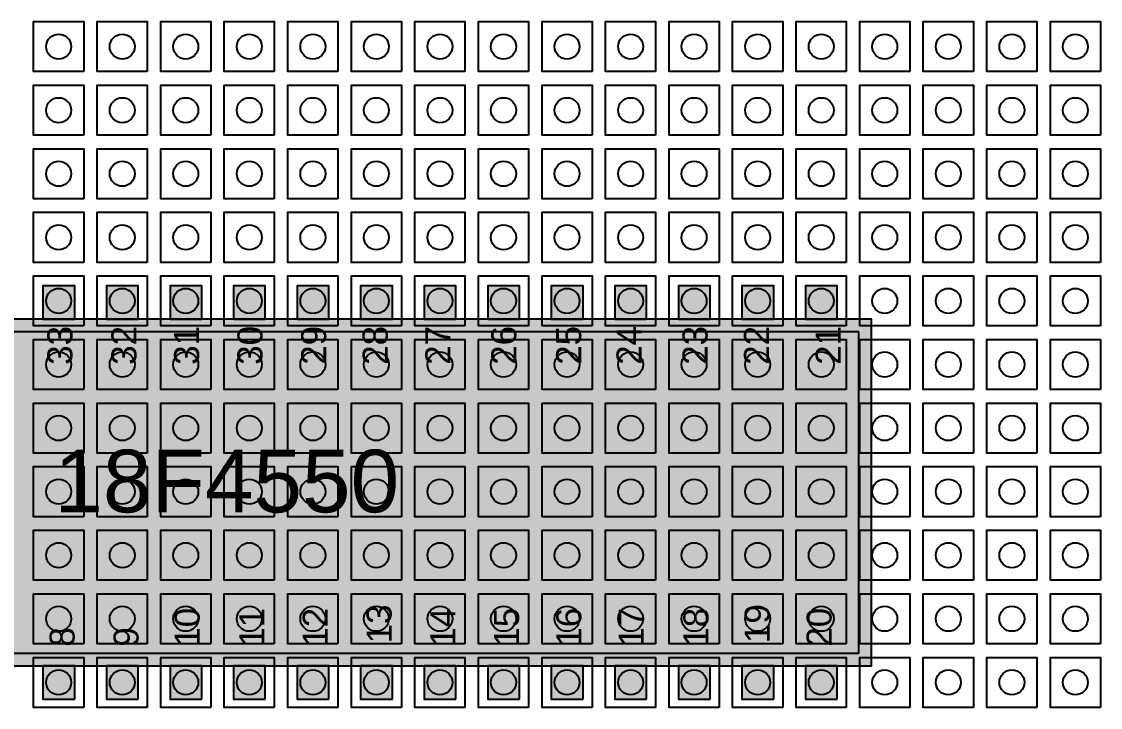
# Model space of a CAD drawing. Header units: millimetres. Extents: x 0 to 526, y 0 to 196.
# Drawn here: x 36.46 to 79.58, y 42.7 to 70.1 of the extents above; entities that cross this region are included whole.
import ezdxf

# ---------------------------------------------------------------- set-up
doc = ezdxf.new("R2010")
doc.units = ezdxf.units.MM
doc.layers.add('Chips', color=196, linetype='Continuous')
doc.styles.get("Standard").update_dxf_attribs({"font": 'arial.ttf'})

msp = doc.modelspace()

# ---------------------------------------------------------------- hatches: boundary and pattern name
h = msp.add_hatch(color=254)
h.dxf.hatch_style = 1
h.paths.add_polyline_path([(33.504, 58.207), (33.504, 59.542), (32.234, 59.542), (32.234, 58.207)])
h.paths.add_polyline_path([(20.804, 58.207), (20.804, 59.542), (19.534, 59.542), (19.534, 58.207)])
h.paths.add_polyline_path([(23.344, 58.207), (23.344, 59.542), (22.074, 59.542), (22.074, 58.207)])
h.paths.add_polyline_path([(25.884, 58.207), (25.884, 59.542), (24.614, 59.542), (24.614, 58.207)])
h.paths.add_polyline_path([(28.424, 58.207), (28.424, 59.542), (27.154, 59.542), (27.154, 58.207)])
h.paths.add_polyline_path([(30.964, 58.207), (30.964, 59.542), (29.694, 59.542), (29.694, 58.207)])
h.paths.add_polyline_path([(51.284, 58.207), (51.284, 59.542), (50.014, 59.542), (50.014, 58.207)])
h.paths.add_polyline_path([(36.044, 58.207), (36.044, 59.542), (34.774, 59.542), (34.774, 58.207)])
h.paths.add_polyline_path([(38.584, 58.207), (38.584, 59.542), (37.314, 59.542), (37.314, 58.207)])
h.paths.add_polyline_path([(41.124, 58.207), (41.124, 59.542), (39.854, 59.542), (39.854, 58.207)])
h.paths.add_polyline_path([(43.664, 58.207), (43.664, 59.542), (42.394, 59.542), (42.394, 58.207)])
h.paths.add_polyline_path([(46.204, 58.207), (46.204, 59.542), (44.934, 59.542), (44.934, 58.207)])
h.paths.add_polyline_path([(48.744, 58.207), (48.744, 59.542), (47.474, 59.542), (47.474, 58.207)])
h.paths.add_polyline_path([(69.064, 58.207), (69.064, 59.542), (67.794, 59.542), (67.794, 58.207)])
h.paths.add_polyline_path([(53.824, 58.207), (53.824, 59.542), (52.554, 59.542), (52.554, 58.207)])
h.paths.add_polyline_path([(56.364, 58.207), (56.364, 59.542), (55.094, 59.542), (55.094, 58.207)])
h.paths.add_polyline_path([(58.904, 58.207), (58.904, 59.542), (57.634, 59.542), (57.634, 58.207)])
h.paths.add_polyline_path([(61.444, 58.207), (61.444, 59.542), (60.174, 59.542), (60.174, 58.207)])
h.paths.add_polyline_path([(63.984, 58.207), (63.984, 59.542), (62.714, 59.542), (62.714, 58.207)])
h.paths.add_polyline_path([(66.524, 58.207), (66.524, 59.542), (65.254, 59.542), (65.254, 58.207)])
h.paths.add_polyline_path([(33.504, 43.032), (33.504, 44.367), (32.234, 44.367), (32.234, 43.032)])
h.paths.add_polyline_path([(20.804, 43.032), (20.804, 44.367), (19.534, 44.367), (19.534, 43.032)])
h.paths.add_polyline_path([(23.344, 43.032), (23.344, 44.367), (22.074, 44.367), (22.074, 43.032)])
h.paths.add_polyline_path([(25.884, 43.032), (25.884, 44.367), (24.614, 44.367), (24.614, 43.032)])
h.paths.add_polyline_path([(28.424, 43.032), (28.424, 44.367), (27.154, 44.367), (27.154, 43.032)])
h.paths.add_polyline_path([(30.964, 43.032), (30.964, 44.367), (29.694, 44.367), (29.694, 43.032)])
h.paths.add_polyline_path([(51.284, 43.032), (51.284, 44.367), (50.014, 44.367), (50.014, 43.032)])
h.paths.add_polyline_path([(36.044, 43.032), (36.044, 44.367), (34.774, 44.367), (34.774, 43.032)])
h.paths.add_polyline_path([(38.584, 43.032), (38.584, 44.367), (37.314, 44.367), (37.314, 43.032)])
h.paths.add_polyline_path([(41.124, 43.032), (41.124, 44.367), (39.854, 44.367), (39.854, 43.032)])
h.paths.add_polyline_path([(43.664, 43.032), (43.664, 44.367), (42.394, 44.367), (42.394, 43.032)])
h.paths.add_polyline_path([(46.204, 43.032), (46.204, 44.367), (44.934, 44.367), (44.934, 43.032)])
h.paths.add_polyline_path([(48.744, 43.032), (48.744, 44.367), (47.474, 44.367), (47.474, 43.032)])
h.paths.add_polyline_path([(69.064, 43.032), (69.064, 44.367), (67.794, 44.367), (67.794, 43.032)])
h.paths.add_polyline_path([(53.824, 43.032), (53.824, 44.367), (52.554, 44.367), (52.554, 43.032)])
h.paths.add_polyline_path([(56.364, 43.032), (56.364, 44.367), (55.094, 44.367), (55.094, 43.032)])
h.paths.add_polyline_path([(58.904, 43.032), (58.904, 44.367), (57.634, 44.367), (57.634, 43.032)])
h.paths.add_polyline_path([(61.444, 43.032), (61.444, 44.367), (60.174, 44.367), (60.174, 43.032)])
h.paths.add_polyline_path([(63.984, 43.032), (63.984, 44.367), (62.714, 44.367), (62.714, 43.032)])
h.paths.add_polyline_path([(66.524, 43.032), (66.524, 44.367), (65.254, 44.367), (65.254, 43.032)])
edge = h.paths.add_edge_path()
edge.add_line((18.667, 44.867), (69.927, 44.867))
h = msp.add_hatch(color=251)
h.dxf.hatch_style = 1
h.paths.add_polyline_path([(18.167, 44.367), (70.427, 44.367), (70.427, 58.207), (18.167, 58.207)])
at = {"layer": 'Chips'}
h = msp.add_hatch(color=254, dxfattribs=at)
h.dxf.hatch_style = 1
h.paths.add_polyline_path([(33.504, 58.207), (33.504, 59.542), (32.234, 59.542), (32.234, 58.207)])
h.paths.add_polyline_path([(20.804, 58.207), (20.804, 59.542), (19.534, 59.542), (19.534, 58.207)])
h.paths.add_polyline_path([(23.344, 58.207), (23.344, 59.542), (22.074, 59.542), (22.074, 58.207)])
h.paths.add_polyline_path([(25.884, 58.207), (25.884, 59.542), (24.614, 59.542), (24.614, 58.207)])
h.paths.add_polyline_path([(28.424, 58.207), (28.424, 59.542), (27.154, 59.542), (27.154, 58.207)])
h.paths.add_polyline_path([(30.964, 58.207), (30.964, 59.542), (29.694, 59.542), (29.694, 58.207)])
h.paths.add_polyline_path([(51.284, 58.207), (51.284, 59.542), (50.014, 59.542), (50.014, 58.207)])
h.paths.add_polyline_path([(36.044, 58.207), (36.044, 59.542), (34.774, 59.542), (34.774, 58.207)])
h.paths.add_polyline_path([(38.584, 58.207), (38.584, 59.542), (37.314, 59.542), (37.314, 58.207)])
h.paths.add_polyline_path([(41.124, 58.207), (41.124, 59.542), (39.854, 59.542), (39.854, 58.207)])
h.paths.add_polyline_path([(43.664, 58.207), (43.664, 59.542), (42.394, 59.542), (42.394, 58.207)])
h.paths.add_polyline_path([(46.204, 58.207), (46.204, 59.542), (44.934, 59.542), (44.934, 58.207)])
h.paths.add_polyline_path([(48.744, 58.207), (48.744, 59.542), (47.474, 59.542), (47.474, 58.207)])
h.paths.add_polyline_path([(69.064, 58.207), (69.064, 59.542), (67.794, 59.542), (67.794, 58.207)])
h.paths.add_polyline_path([(53.824, 58.207), (53.824, 59.542), (52.554, 59.542), (52.554, 58.207)])
h.paths.add_polyline_path([(56.364, 58.207), (56.364, 59.542), (55.094, 59.542), (55.094, 58.207)])
h.paths.add_polyline_path([(58.904, 58.207), (58.904, 59.542), (57.634, 59.542), (57.634, 58.207)])
h.paths.add_polyline_path([(61.444, 58.207), (61.444, 59.542), (60.174, 59.542), (60.174, 58.207)])
h.paths.add_polyline_path([(63.984, 58.207), (63.984, 59.542), (62.714, 59.542), (62.714, 58.207)])
h.paths.add_polyline_path([(66.524, 58.207), (66.524, 59.542), (65.254, 59.542), (65.254, 58.207)])
h.paths.add_polyline_path([(33.504, 43.032), (33.504, 44.367), (32.234, 44.367), (32.234, 43.032)])
h.paths.add_polyline_path([(20.804, 43.032), (20.804, 44.367), (19.534, 44.367), (19.534, 43.032)])
h.paths.add_polyline_path([(23.344, 43.032), (23.344, 44.367), (22.074, 44.367), (22.074, 43.032)])
h.paths.add_polyline_path([(25.884, 43.032), (25.884, 44.367), (24.614, 44.367), (24.614, 43.032)])
h.paths.add_polyline_path([(28.424, 43.032), (28.424, 44.367), (27.154, 44.367), (27.154, 43.032)])
h.paths.add_polyline_path([(30.964, 43.032), (30.964, 44.367), (29.694, 44.367), (29.694, 43.032)])
h.paths.add_polyline_path([(51.284, 43.032), (51.284, 44.367), (50.014, 44.367), (50.014, 43.032)])
h.paths.add_polyline_path([(36.044, 43.032), (36.044, 44.367), (34.774, 44.367), (34.774, 43.032)])
h.paths.add_polyline_path([(38.584, 43.032), (38.584, 44.367), (37.314, 44.367), (37.314, 43.032)])
h.paths.add_polyline_path([(41.124, 43.032), (41.124, 44.367), (39.854, 44.367), (39.854, 43.032)])
h.paths.add_polyline_path([(43.664, 43.032), (43.664, 44.367), (42.394, 44.367), (42.394, 43.032)])
h.paths.add_polyline_path([(46.204, 43.032), (46.204, 44.367), (44.934, 44.367), (44.934, 43.032)])
h.paths.add_polyline_path([(48.744, 43.032), (48.744, 44.367), (47.474, 44.367), (47.474, 43.032)])
h.paths.add_polyline_path([(69.064, 43.032), (69.064, 44.367), (67.794, 44.367), (67.794, 43.032)])
h.paths.add_polyline_path([(53.824, 43.032), (53.824, 44.367), (52.554, 44.367), (52.554, 43.032)])
h.paths.add_polyline_path([(56.364, 43.032), (56.364, 44.367), (55.094, 44.367), (55.094, 43.032)])
h.paths.add_polyline_path([(58.904, 43.032), (58.904, 44.367), (57.634, 44.367), (57.634, 43.032)])
h.paths.add_polyline_path([(61.444, 43.032), (61.444, 44.367), (60.174, 44.367), (60.174, 43.032)])
h.paths.add_polyline_path([(63.984, 43.032), (63.984, 44.367), (62.714, 44.367), (62.714, 43.032)])
h.paths.add_polyline_path([(66.524, 43.032), (66.524, 44.367), (65.254, 44.367), (65.254, 43.032)])
edge = h.paths.add_edge_path()
edge.add_line((18.667, 44.867), (69.927, 44.867))
h = msp.add_hatch(color=254, dxfattribs=at)
h.dxf.hatch_style = 1
h.paths.add_polyline_path([(18.167, 44.367), (70.427, 44.367), (70.427, 58.207), (18.167, 58.207)])
edge = h.paths.add_edge_path(flags=16)
edge.add_line((18.667, 57.707), (18.667, 44.867))
h = msp.add_hatch(color=251, dxfattribs=at)
h.dxf.hatch_style = 1
h.paths.add_polyline_path([(18.167, 44.367), (70.427, 44.367), (70.427, 58.207), (18.167, 58.207)])
edge = h.paths.add_edge_path(flags=16)
edge.add_line((18.667, 57.707), (18.667, 44.867))

# ---------------------------------------------------------------- linework, layer by layer
for points in [[(38.944, 68.1), (38.944, 68.1), (36.944, 68.1), (36.944, 68.1), (36.944, 70.1), (36.944, 70.1), (38.944, 70.1), (38.944, 70.1)], [(41.484, 68.1), (41.484, 68.1), (39.484, 68.1), (39.484, 68.1), (39.484, 70.1), (39.484, 70.1), (41.484, 70.1), (41.484, 70.1)], [(44.024, 68.1), (44.024, 68.1), (42.024, 68.1), (42.024, 68.1), (42.024, 70.1), (42.024, 70.1), (44.024, 70.1), (44.024, 70.1)], [(46.564, 68.1), (46.564, 68.1), (44.564, 68.1), (44.564, 68.1), (44.564, 70.1), (44.564, 70.1), (46.564, 70.1), (46.564, 70.1)], [(49.104, 68.1), (49.104, 68.1), (47.104, 68.1), (47.104, 68.1), (47.104, 70.1), (47.104, 70.1), (49.104, 70.1), (49.104, 70.1)], [(51.644, 68.1), (51.644, 68.1), (49.644, 68.1), (49.644, 68.1), (49.644, 70.1), (49.644, 70.1), (51.644, 70.1), (51.644, 70.1)], [(54.184, 68.1), (54.184, 68.1), (52.184, 68.1), (52.184, 68.1), (52.184, 70.1), (52.184, 70.1), (54.184, 70.1), (54.184, 70.1)], [(56.724, 68.1), (56.724, 68.1), (54.724, 68.1), (54.724, 68.1), (54.724, 70.1), (54.724, 70.1), (56.724, 70.1), (56.724, 70.1)], [(59.264, 68.1), (59.264, 68.1), (57.264, 68.1), (57.264, 68.1), (57.264, 70.1), (57.264, 70.1), (59.264, 70.1), (59.264, 70.1)], [(61.804, 68.1), (61.804, 68.1), (59.804, 68.1), (59.804, 68.1), (59.804, 70.1), (59.804, 70.1), (61.804, 70.1), (61.804, 70.1)], [(64.344, 68.1), (64.344, 68.1), (62.344, 68.1), (62.344, 68.1), (62.344, 70.1), (62.344, 70.1), (64.344, 70.1), (64.344, 70.1)], [(66.884, 68.1), (66.884, 68.1), (64.884, 68.1), (64.884, 68.1), (64.884, 70.1), (64.884, 70.1), (66.884, 70.1), (66.884, 70.1)], [(69.424, 68.1), (69.424, 68.1), (67.424, 68.1), (67.424, 68.1), (67.424, 70.1), (67.424, 70.1), (69.424, 70.1), (69.424, 70.1)], [(71.964, 68.1), (71.964, 68.1), (69.964, 68.1), (69.964, 68.1), (69.964, 70.1), (69.964, 70.1), (71.964, 70.1), (71.964, 70.1)], [(74.504, 68.1), (74.504, 68.1), (72.504, 68.1), (72.504, 68.1), (72.504, 70.1), (72.504, 70.1), (74.504, 70.1), (74.504, 70.1)], [(77.044, 68.1), (77.044, 68.1), (75.044, 68.1), (75.044, 68.1), (75.044, 70.1), (75.044, 70.1), (77.044, 70.1), (77.044, 70.1)], [(79.584, 68.1), (79.584, 68.1), (77.584, 68.1), (77.584, 68.1), (77.584, 70.1), (77.584, 70.1), (79.584, 70.1), (79.584, 70.1)], [(38.944, 65.56), (38.944, 65.56), (36.944, 65.56), (36.944, 65.56), (36.944, 67.56), (36.944, 67.56), (38.944, 67.56), (38.944, 67.56)], [(41.484, 65.56), (41.484, 65.56), (39.484, 65.56), (39.484, 65.56), (39.484, 67.56), (39.484, 67.56), (41.484, 67.56), (41.484, 67.56)], [(44.024, 65.56), (44.024, 65.56), (42.024, 65.56), (42.024, 65.56), (42.024, 67.56), (42.024, 67.56), (44.024, 67.56), (44.024, 67.56)], [(46.564, 65.56), (46.564, 65.56), (44.564, 65.56), (44.564, 65.56), (44.564, 67.56), (44.564, 67.56), (46.564, 67.56), (46.564, 67.56)], [(49.104, 65.56), (49.104, 65.56), (47.104, 65.56), (47.104, 65.56), (47.104, 67.56), (47.104, 67.56), (49.104, 67.56), (49.104, 67.56)], [(51.644, 65.56), (51.644, 65.56), (49.644, 65.56), (49.644, 65.56), (49.644, 67.56), (49.644, 67.56), (51.644, 67.56), (51.644, 67.56)], [(54.184, 65.56), (54.184, 65.56), (52.184, 65.56), (52.184, 65.56), (52.184, 67.56), (52.184, 67.56), (54.184, 67.56), (54.184, 67.56)], [(56.724, 65.56), (56.724, 65.56), (54.724, 65.56), (54.724, 65.56), (54.724, 67.56), (54.724, 67.56), (56.724, 67.56), (56.724, 67.56)], [(59.264, 65.56), (59.264, 65.56), (57.264, 65.56), (57.264, 65.56), (57.264, 67.56), (57.264, 67.56), (59.264, 67.56), (59.264, 67.56)], [(61.804, 65.56), (61.804, 65.56), (59.804, 65.56), (59.804, 65.56), (59.804, 67.56), (59.804, 67.56), (61.804, 67.56), (61.804, 67.56)], [(64.344, 65.56), (64.344, 65.56), (62.344, 65.56), (62.344, 65.56), (62.344, 67.56), (62.344, 67.56), (64.344, 67.56), (64.344, 67.56)], [(66.884, 65.56), (66.884, 65.56), (64.884, 65.56), (64.884, 65.56), (64.884, 67.56), (64.884, 67.56), (66.884, 67.56), (66.884, 67.56)], [(69.424, 65.56), (69.424, 65.56), (67.424, 65.56), (67.424, 65.56), (67.424, 67.56), (67.424, 67.56), (69.424, 67.56), (69.424, 67.56)], [(71.964, 65.56), (71.964, 65.56), (69.964, 65.56), (69.964, 65.56), (69.964, 67.56), (69.964, 67.56), (71.964, 67.56), (71.964, 67.56)], [(74.504, 65.56), (74.504, 65.56), (72.504, 65.56), (72.504, 65.56), (72.504, 67.56), (72.504, 67.56), (74.504, 67.56), (74.504, 67.56)], [(77.044, 65.56), (77.044, 65.56), (75.044, 65.56), (75.044, 65.56), (75.044, 67.56), (75.044, 67.56), (77.044, 67.56), (77.044, 67.56)], [(79.584, 65.56), (79.584, 65.56), (77.584, 65.56), (77.584, 65.56), (77.584, 67.56), (77.584, 67.56), (79.584, 67.56), (79.584, 67.56)], [(38.944, 63.02), (38.944, 63.02), (36.944, 63.02), (36.944, 63.02), (36.944, 65.02), (36.944, 65.02), (38.944, 65.02), (38.944, 65.02)], [(41.484, 63.02), (41.484, 63.02), (39.484, 63.02), (39.484, 63.02), (39.484, 65.02), (39.484, 65.02), (41.484, 65.02), (41.484, 65.02)], [(44.024, 63.02), (44.024, 63.02), (42.024, 63.02), (42.024, 63.02), (42.024, 65.02), (42.024, 65.02), (44.024, 65.02), (44.024, 65.02)], [(46.564, 63.02), (46.564, 63.02), (44.564, 63.02), (44.564, 63.02), (44.564, 65.02), (44.564, 65.02), (46.564, 65.02), (46.564, 65.02)], [(49.104, 63.02), (49.104, 63.02), (47.104, 63.02), (47.104, 63.02), (47.104, 65.02), (47.104, 65.02), (49.104, 65.02), (49.104, 65.02)], [(51.644, 63.02), (51.644, 63.02), (49.644, 63.02), (49.644, 63.02), (49.644, 65.02), (49.644, 65.02), (51.644, 65.02), (51.644, 65.02)], [(54.184, 63.02), (54.184, 63.02), (52.184, 63.02), (52.184, 63.02), (52.184, 65.02), (52.184, 65.02), (54.184, 65.02), (54.184, 65.02)], [(56.724, 63.02), (56.724, 63.02), (54.724, 63.02), (54.724, 63.02), (54.724, 65.02), (54.724, 65.02), (56.724, 65.02), (56.724, 65.02)], [(59.264, 63.02), (59.264, 63.02), (57.264, 63.02), (57.264, 63.02), (57.264, 65.02), (57.264, 65.02), (59.264, 65.02), (59.264, 65.02)], [(61.804, 63.02), (61.804, 63.02), (59.804, 63.02), (59.804, 63.02), (59.804, 65.02), (59.804, 65.02), (61.804, 65.02), (61.804, 65.02)], [(64.344, 63.02), (64.344, 63.02), (62.344, 63.02), (62.344, 63.02), (62.344, 65.02), (62.344, 65.02), (64.344, 65.02), (64.344, 65.02)], [(66.884, 63.02), (66.884, 63.02), (64.884, 63.02), (64.884, 63.02), (64.884, 65.02), (64.884, 65.02), (66.884, 65.02), (66.884, 65.02)], [(69.424, 63.02), (69.424, 63.02), (67.424, 63.02), (67.424, 63.02), (67.424, 65.02), (67.424, 65.02), (69.424, 65.02), (69.424, 65.02)], [(71.964, 63.02), (71.964, 63.02), (69.964, 63.02), (69.964, 63.02), (69.964, 65.02), (69.964, 65.02), (71.964, 65.02), (71.964, 65.02)], [(74.504, 63.02), (74.504, 63.02), (72.504, 63.02), (72.504, 63.02), (72.504, 65.02), (72.504, 65.02), (74.504, 65.02), (74.504, 65.02)], [(77.044, 63.02), (77.044, 63.02), (75.044, 63.02), (75.044, 63.02), (75.044, 65.02), (75.044, 65.02), (77.044, 65.02), (77.044, 65.02)], [(79.584, 63.02), (79.584, 63.02), (77.584, 63.02), (77.584, 63.02), (77.584, 65.02), (77.584, 65.02), (79.584, 65.02), (79.584, 65.02)], [(38.944, 60.48), (38.944, 60.48), (36.944, 60.48), (36.944, 60.48), (36.944, 62.48), (36.944, 62.48), (38.944, 62.48), (38.944, 62.48)], [(41.484, 60.48), (41.484, 60.48), (39.484, 60.48), (39.484, 60.48), (39.484, 62.48), (39.484, 62.48), (41.484, 62.48), (41.484, 62.48)], [(44.024, 60.48), (44.024, 60.48), (42.024, 60.48), (42.024, 60.48), (42.024, 62.48), (42.024, 62.48), (44.024, 62.48), (44.024, 62.48)], [(46.564, 60.48), (46.564, 60.48), (44.564, 60.48), (44.564, 60.48), (44.564, 62.48), (44.564, 62.48), (46.564, 62.48), (46.564, 62.48)], [(49.104, 60.48), (49.104, 60.48), (47.104, 60.48), (47.104, 60.48), (47.104, 62.48), (47.104, 62.48), (49.104, 62.48), (49.104, 62.48)], [(51.644, 60.48), (51.644, 60.48), (49.644, 60.48), (49.644, 60.48), (49.644, 62.48), (49.644, 62.48), (51.644, 62.48), (51.644, 62.48)], [(54.184, 60.48), (54.184, 60.48), (52.184, 60.48), (52.184, 60.48), (52.184, 62.48), (52.184, 62.48), (54.184, 62.48), (54.184, 62.48)], [(56.724, 60.48), (56.724, 60.48), (54.724, 60.48), (54.724, 60.48), (54.724, 62.48), (54.724, 62.48), (56.724, 62.48), (56.724, 62.48)], [(59.264, 60.48), (59.264, 60.48), (57.264, 60.48), (57.264, 60.48), (57.264, 62.48), (57.264, 62.48), (59.264, 62.48), (59.264, 62.48)], [(61.804, 60.48), (61.804, 60.48), (59.804, 60.48), (59.804, 60.48), (59.804, 62.48), (59.804, 62.48), (61.804, 62.48), (61.804, 62.48)], [(64.344, 60.48), (64.344, 60.48), (62.344, 60.48), (62.344, 60.48), (62.344, 62.48), (62.344, 62.48), (64.344, 62.48), (64.344, 62.48)], [(66.884, 60.48), (66.884, 60.48), (64.884, 60.48), (64.884, 60.48), (64.884, 62.48), (64.884, 62.48), (66.884, 62.48), (66.884, 62.48)], [(69.424, 60.48), (69.424, 60.48), (67.424, 60.48), (67.424, 60.48), (67.424, 62.48), (67.424, 62.48), (69.424, 62.48), (69.424, 62.48)], [(71.964, 60.48), (71.964, 60.48), (69.964, 60.48), (69.964, 60.48), (69.964, 62.48), (69.964, 62.48), (71.964, 62.48), (71.964, 62.48)], [(74.504, 60.48), (74.504, 60.48), (72.504, 60.48), (72.504, 60.48), (72.504, 62.48), (72.504, 62.48), (74.504, 62.48), (74.504, 62.48)], [(77.044, 60.48), (77.044, 60.48), (75.044, 60.48), (75.044, 60.48), (75.044, 62.48), (75.044, 62.48), (77.044, 62.48), (77.044, 62.48)], [(79.584, 60.48), (79.584, 60.48), (77.584, 60.48), (77.584, 60.48), (77.584, 62.48), (77.584, 62.48), (79.584, 62.48), (79.584, 62.48)], [(38.944, 57.94), (38.944, 57.94), (36.944, 57.94), (36.944, 57.94), (36.944, 59.94), (36.944, 59.94), (38.944, 59.94), (38.944, 59.94)], [(41.484, 57.94), (41.484, 57.94), (39.484, 57.94), (39.484, 57.94), (39.484, 59.94), (39.484, 59.94), (41.484, 59.94), (41.484, 59.94)], [(44.024, 57.94), (44.024, 57.94), (42.024, 57.94), (42.024, 57.94), (42.024, 59.94), (42.024, 59.94), (44.024, 59.94), (44.024, 59.94)], [(46.564, 57.94), (46.564, 57.94), (44.564, 57.94), (44.564, 57.94), (44.564, 59.94), (44.564, 59.94), (46.564, 59.94), (46.564, 59.94)], [(49.104, 57.94), (49.104, 57.94), (47.104, 57.94), (47.104, 57.94), (47.104, 59.94), (47.104, 59.94), (49.104, 59.94), (49.104, 59.94)], [(51.644, 57.94), (51.644, 57.94), (49.644, 57.94), (49.644, 57.94), (49.644, 59.94), (49.644, 59.94), (51.644, 59.94), (51.644, 59.94)], [(54.184, 57.94), (54.184, 57.94), (52.184, 57.94), (52.184, 57.94), (52.184, 59.94), (52.184, 59.94), (54.184, 59.94), (54.184, 59.94)], [(56.724, 57.94), (56.724, 57.94), (54.724, 57.94), (54.724, 57.94), (54.724, 59.94), (54.724, 59.94), (56.724, 59.94), (56.724, 59.94)], [(59.264, 57.94), (59.264, 57.94), (57.264, 57.94), (57.264, 57.94), (57.264, 59.94), (57.264, 59.94), (59.264, 59.94), (59.264, 59.94)], [(61.804, 57.94), (61.804, 57.94), (59.804, 57.94), (59.804, 57.94), (59.804, 59.94), (59.804, 59.94), (61.804, 59.94), (61.804, 59.94)], [(64.344, 57.94), (64.344, 57.94), (62.344, 57.94), (62.344, 57.94), (62.344, 59.94), (62.344, 59.94), (64.344, 59.94), (64.344, 59.94)], [(66.884, 57.94), (66.884, 57.94), (64.884, 57.94), (64.884, 57.94), (64.884, 59.94), (64.884, 59.94), (66.884, 59.94), (66.884, 59.94)], [(69.424, 57.94), (69.424, 57.94), (67.424, 57.94), (67.424, 57.94), (67.424, 59.94), (67.424, 59.94), (69.424, 59.94), (69.424, 59.94)], [(71.964, 57.94), (71.964, 57.94), (69.964, 57.94), (69.964, 57.94), (69.964, 59.94), (69.964, 59.94), (71.964, 59.94), (71.964, 59.94)], [(74.504, 57.94), (74.504, 57.94), (72.504, 57.94), (72.504, 57.94), (72.504, 59.94), (72.504, 59.94), (74.504, 59.94), (74.504, 59.94)], [(77.044, 57.94), (77.044, 57.94), (75.044, 57.94), (75.044, 57.94), (75.044, 59.94), (75.044, 59.94), (77.044, 59.94), (77.044, 59.94)], [(79.584, 57.94), (79.584, 57.94), (77.584, 57.94), (77.584, 57.94), (77.584, 59.94), (77.584, 59.94), (79.584, 59.94), (79.584, 59.94)], [(38.944, 55.4), (38.944, 55.4), (36.944, 55.4), (36.944, 55.4), (36.944, 57.4), (36.944, 57.4), (38.944, 57.4), (38.944, 57.4)], [(41.484, 55.4), (41.484, 55.4), (39.484, 55.4), (39.484, 55.4), (39.484, 57.4), (39.484, 57.4), (41.484, 57.4), (41.484, 57.4)], [(44.024, 55.4), (44.024, 55.4), (42.024, 55.4), (42.024, 55.4), (42.024, 57.4), (42.024, 57.4), (44.024, 57.4), (44.024, 57.4)], [(46.564, 55.4), (46.564, 55.4), (44.564, 55.4), (44.564, 55.4), (44.564, 57.4), (44.564, 57.4), (46.564, 57.4), (46.564, 57.4)], [(49.104, 55.4), (49.104, 55.4), (47.104, 55.4), (47.104, 55.4), (47.104, 57.4), (47.104, 57.4), (49.104, 57.4), (49.104, 57.4)], [(51.644, 55.4), (51.644, 55.4), (49.644, 55.4), (49.644, 55.4), (49.644, 57.4), (49.644, 57.4), (51.644, 57.4), (51.644, 57.4)], [(54.184, 55.4), (54.184, 55.4), (52.184, 55.4), (52.184, 55.4), (52.184, 57.4), (52.184, 57.4), (54.184, 57.4), (54.184, 57.4)], [(56.724, 55.4), (56.724, 55.4), (54.724, 55.4), (54.724, 55.4), (54.724, 57.4), (54.724, 57.4), (56.724, 57.4), (56.724, 57.4)], [(59.264, 55.4), (59.264, 55.4), (57.264, 55.4), (57.264, 55.4), (57.264, 57.4), (57.264, 57.4), (59.264, 57.4), (59.264, 57.4)], [(61.804, 55.4), (61.804, 55.4), (59.804, 55.4), (59.804, 55.4), (59.804, 57.4), (59.804, 57.4), (61.804, 57.4), (61.804, 57.4)], [(64.344, 55.4), (64.344, 55.4), (62.344, 55.4), (62.344, 55.4), (62.344, 57.4), (62.344, 57.4), (64.344, 57.4), (64.344, 57.4)], [(66.884, 55.4), (66.884, 55.4), (64.884, 55.4), (64.884, 55.4), (64.884, 57.4), (64.884, 57.4), (66.884, 57.4), (66.884, 57.4)], [(69.424, 55.4), (69.424, 55.4), (67.424, 55.4), (67.424, 55.4), (67.424, 57.4), (67.424, 57.4), (69.424, 57.4), (69.424, 57.4)], [(71.964, 55.4), (71.964, 55.4), (69.964, 55.4), (69.964, 55.4), (69.964, 57.4), (69.964, 57.4), (71.964, 57.4), (71.964, 57.4)], [(74.504, 55.4), (74.504, 55.4), (72.504, 55.4), (72.504, 55.4), (72.504, 57.4), (72.504, 57.4), (74.504, 57.4), (74.504, 57.4)], [(77.044, 55.4), (77.044, 55.4), (75.044, 55.4), (75.044, 55.4), (75.044, 57.4), (75.044, 57.4), (77.044, 57.4), (77.044, 57.4)], [(79.584, 55.4), (79.584, 55.4), (77.584, 55.4), (77.584, 55.4), (77.584, 57.4), (77.584, 57.4), (79.584, 57.4), (79.584, 57.4)], [(38.944, 52.86), (38.944, 52.86), (36.944, 52.86), (36.944, 52.86), (36.944, 54.86), (36.944, 54.86), (38.944, 54.86), (38.944, 54.86)], [(41.484, 52.86), (41.484, 52.86), (39.484, 52.86), (39.484, 52.86), (39.484, 54.86), (39.484, 54.86), (41.484, 54.86), (41.484, 54.86)], [(44.024, 52.86), (44.024, 52.86), (42.024, 52.86), (42.024, 52.86), (42.024, 54.86), (42.024, 54.86), (44.024, 54.86), (44.024, 54.86)], [(46.564, 52.86), (46.564, 52.86), (44.564, 52.86), (44.564, 52.86), (44.564, 54.86), (44.564, 54.86), (46.564, 54.86), (46.564, 54.86)], [(49.104, 52.86), (49.104, 52.86), (47.104, 52.86), (47.104, 52.86), (47.104, 54.86), (47.104, 54.86), (49.104, 54.86), (49.104, 54.86)], [(51.644, 52.86), (51.644, 52.86), (49.644, 52.86), (49.644, 52.86), (49.644, 54.86), (49.644, 54.86), (51.644, 54.86), (51.644, 54.86)], [(54.184, 52.86), (54.184, 52.86), (52.184, 52.86), (52.184, 52.86), (52.184, 54.86), (52.184, 54.86), (54.184, 54.86), (54.184, 54.86)], [(56.724, 52.86), (56.724, 52.86), (54.724, 52.86), (54.724, 52.86), (54.724, 54.86), (54.724, 54.86), (56.724, 54.86), (56.724, 54.86)], [(59.264, 52.86), (59.264, 52.86), (57.264, 52.86), (57.264, 52.86), (57.264, 54.86), (57.264, 54.86), (59.264, 54.86), (59.264, 54.86)], [(61.804, 52.86), (61.804, 52.86), (59.804, 52.86), (59.804, 52.86), (59.804, 54.86), (59.804, 54.86), (61.804, 54.86), (61.804, 54.86)], [(64.344, 52.86), (64.344, 52.86), (62.344, 52.86), (62.344, 52.86), (62.344, 54.86), (62.344, 54.86), (64.344, 54.86), (64.344, 54.86)], [(66.884, 52.86), (66.884, 52.86), (64.884, 52.86), (64.884, 52.86), (64.884, 54.86), (64.884, 54.86), (66.884, 54.86), (66.884, 54.86)], [(69.424, 52.86), (69.424, 52.86), (67.424, 52.86), (67.424, 52.86), (67.424, 54.86), (67.424, 54.86), (69.424, 54.86), (69.424, 54.86)], [(71.964, 52.86), (71.964, 52.86), (69.964, 52.86), (69.964, 52.86), (69.964, 54.86), (69.964, 54.86), (71.964, 54.86), (71.964, 54.86)], [(74.504, 52.86), (74.504, 52.86), (72.504, 52.86), (72.504, 52.86), (72.504, 54.86), (72.504, 54.86), (74.504, 54.86), (74.504, 54.86)], [(77.044, 52.86), (77.044, 52.86), (75.044, 52.86), (75.044, 52.86), (75.044, 54.86), (75.044, 54.86), (77.044, 54.86), (77.044, 54.86)], [(79.584, 52.86), (79.584, 52.86), (77.584, 52.86), (77.584, 52.86), (77.584, 54.86), (77.584, 54.86), (79.584, 54.86), (79.584, 54.86)], [(38.944, 50.32), (38.944, 50.32), (36.944, 50.32), (36.944, 50.32), (36.944, 52.32), (36.944, 52.32), (38.944, 52.32), (38.944, 52.32)], [(41.484, 50.32), (41.484, 50.32), (39.484, 50.32), (39.484, 50.32), (39.484, 52.32), (39.484, 52.32), (41.484, 52.32), (41.484, 52.32)], [(44.024, 50.32), (44.024, 50.32), (42.024, 50.32), (42.024, 50.32), (42.024, 52.32), (42.024, 52.32), (44.024, 52.32), (44.024, 52.32)], [(46.564, 50.32), (46.564, 50.32), (44.564, 50.32), (44.564, 50.32), (44.564, 52.32), (44.564, 52.32), (46.564, 52.32), (46.564, 52.32)], [(49.104, 50.32), (49.104, 50.32), (47.104, 50.32), (47.104, 50.32), (47.104, 52.32), (47.104, 52.32), (49.104, 52.32), (49.104, 52.32)], [(51.644, 50.32), (51.644, 50.32), (49.644, 50.32), (49.644, 50.32), (49.644, 52.32), (49.644, 52.32), (51.644, 52.32), (51.644, 52.32)], [(54.184, 50.32), (54.184, 50.32), (52.184, 50.32), (52.184, 50.32), (52.184, 52.32), (52.184, 52.32), (54.184, 52.32), (54.184, 52.32)], [(56.724, 50.32), (56.724, 50.32), (54.724, 50.32), (54.724, 50.32), (54.724, 52.32), (54.724, 52.32), (56.724, 52.32), (56.724, 52.32)], [(59.264, 50.32), (59.264, 50.32), (57.264, 50.32), (57.264, 50.32), (57.264, 52.32), (57.264, 52.32), (59.264, 52.32), (59.264, 52.32)], [(61.804, 50.32), (61.804, 50.32), (59.804, 50.32), (59.804, 50.32), (59.804, 52.32), (59.804, 52.32), (61.804, 52.32), (61.804, 52.32)], [(64.344, 50.32), (64.344, 50.32), (62.344, 50.32), (62.344, 50.32), (62.344, 52.32), (62.344, 52.32), (64.344, 52.32), (64.344, 52.32)], [(66.884, 50.32), (66.884, 50.32), (64.884, 50.32), (64.884, 50.32), (64.884, 52.32), (64.884, 52.32), (66.884, 52.32), (66.884, 52.32)], [(69.424, 50.32), (69.424, 50.32), (67.424, 50.32), (67.424, 50.32), (67.424, 52.32), (67.424, 52.32), (69.424, 52.32), (69.424, 52.32)], [(71.964, 50.32), (71.964, 50.32), (69.964, 50.32), (69.964, 50.32), (69.964, 52.32), (69.964, 52.32), (71.964, 52.32), (71.964, 52.32)], [(74.504, 50.32), (74.504, 50.32), (72.504, 50.32), (72.504, 50.32), (72.504, 52.32), (72.504, 52.32), (74.504, 52.32), (74.504, 52.32)], [(77.044, 50.32), (77.044, 50.32), (75.044, 50.32), (75.044, 50.32), (75.044, 52.32), (75.044, 52.32), (77.044, 52.32), (77.044, 52.32)], [(79.584, 50.32), (79.584, 50.32), (77.584, 50.32), (77.584, 50.32), (77.584, 52.32), (77.584, 52.32), (79.584, 52.32), (79.584, 52.32)], [(38.944, 47.78), (38.944, 47.78), (36.944, 47.78), (36.944, 47.78), (36.944, 49.78), (36.944, 49.78), (38.944, 49.78), (38.944, 49.78)], [(41.484, 47.78), (41.484, 47.78), (39.484, 47.78), (39.484, 47.78), (39.484, 49.78), (39.484, 49.78), (41.484, 49.78), (41.484, 49.78)], [(44.024, 47.78), (44.024, 47.78), (42.024, 47.78), (42.024, 47.78), (42.024, 49.78), (42.024, 49.78), (44.024, 49.78), (44.024, 49.78)], [(46.564, 47.78), (46.564, 47.78), (44.564, 47.78), (44.564, 47.78), (44.564, 49.78), (44.564, 49.78), (46.564, 49.78), (46.564, 49.78)], [(49.104, 47.78), (49.104, 47.78), (47.104, 47.78), (47.104, 47.78), (47.104, 49.78), (47.104, 49.78), (49.104, 49.78), (49.104, 49.78)], [(51.644, 47.78), (51.644, 47.78), (49.644, 47.78), (49.644, 47.78), (49.644, 49.78), (49.644, 49.78), (51.644, 49.78), (51.644, 49.78)], [(54.184, 47.78), (54.184, 47.78), (52.184, 47.78), (52.184, 47.78), (52.184, 49.78), (52.184, 49.78), (54.184, 49.78), (54.184, 49.78)], [(56.724, 47.78), (56.724, 47.78), (54.724, 47.78), (54.724, 47.78), (54.724, 49.78), (54.724, 49.78), (56.724, 49.78), (56.724, 49.78)], [(59.264, 47.78), (59.264, 47.78), (57.264, 47.78), (57.264, 47.78), (57.264, 49.78), (57.264, 49.78), (59.264, 49.78), (59.264, 49.78)], [(61.804, 47.78), (61.804, 47.78), (59.804, 47.78), (59.804, 47.78), (59.804, 49.78), (59.804, 49.78), (61.804, 49.78), (61.804, 49.78)], [(64.344, 47.78), (64.344, 47.78), (62.344, 47.78), (62.344, 47.78), (62.344, 49.78), (62.344, 49.78), (64.344, 49.78), (64.344, 49.78)], [(66.884, 47.78), (66.884, 47.78), (64.884, 47.78), (64.884, 47.78), (64.884, 49.78), (64.884, 49.78), (66.884, 49.78), (66.884, 49.78)], [(69.424, 47.78), (69.424, 47.78), (67.424, 47.78), (67.424, 47.78), (67.424, 49.78), (67.424, 49.78), (69.424, 49.78), (69.424, 49.78)], [(71.964, 47.78), (71.964, 47.78), (69.964, 47.78), (69.964, 47.78), (69.964, 49.78), (69.964, 49.78), (71.964, 49.78), (71.964, 49.78)], [(74.504, 47.78), (74.504, 47.78), (72.504, 47.78), (72.504, 47.78), (72.504, 49.78), (72.504, 49.78), (74.504, 49.78), (74.504, 49.78)], [(77.044, 47.78), (77.044, 47.78), (75.044, 47.78), (75.044, 47.78), (75.044, 49.78), (75.044, 49.78), (77.044, 49.78), (77.044, 49.78)], [(79.584, 47.78), (79.584, 47.78), (77.584, 47.78), (77.584, 47.78), (77.584, 49.78), (77.584, 49.78), (79.584, 49.78), (79.584, 49.78)], [(38.944, 45.24), (38.944, 45.24), (36.944, 45.24), (36.944, 45.24), (36.944, 47.24), (36.944, 47.24), (38.944, 47.24), (38.944, 47.24)], [(41.484, 45.24), (41.484, 45.24), (39.484, 45.24), (39.484, 45.24), (39.484, 47.24), (39.484, 47.24), (41.484, 47.24), (41.484, 47.24)], [(44.024, 45.24), (44.024, 45.24), (42.024, 45.24), (42.024, 45.24), (42.024, 47.24), (42.024, 47.24), (44.024, 47.24), (44.024, 47.24)], [(46.564, 45.24), (46.564, 45.24), (44.564, 45.24), (44.564, 45.24), (44.564, 47.24), (44.564, 47.24), (46.564, 47.24), (46.564, 47.24)], [(49.104, 45.24), (49.104, 45.24), (47.104, 45.24), (47.104, 45.24), (47.104, 47.24), (47.104, 47.24), (49.104, 47.24), (49.104, 47.24)], [(51.644, 45.24), (51.644, 45.24), (49.644, 45.24), (49.644, 45.24), (49.644, 47.24), (49.644, 47.24), (51.644, 47.24), (51.644, 47.24)], [(54.184, 45.24), (54.184, 45.24), (52.184, 45.24), (52.184, 45.24), (52.184, 47.24), (52.184, 47.24), (54.184, 47.24), (54.184, 47.24)], [(56.724, 45.24), (56.724, 45.24), (54.724, 45.24), (54.724, 45.24), (54.724, 47.24), (54.724, 47.24), (56.724, 47.24), (56.724, 47.24)], [(59.264, 45.24), (59.264, 45.24), (57.264, 45.24), (57.264, 45.24), (57.264, 47.24), (57.264, 47.24), (59.264, 47.24), (59.264, 47.24)], [(61.804, 45.24), (61.804, 45.24), (59.804, 45.24), (59.804, 45.24), (59.804, 47.24), (59.804, 47.24), (61.804, 47.24), (61.804, 47.24)], [(64.344, 45.24), (64.344, 45.24), (62.344, 45.24), (62.344, 45.24), (62.344, 47.24), (62.344, 47.24), (64.344, 47.24), (64.344, 47.24)], [(66.884, 45.24), (66.884, 45.24), (64.884, 45.24), (64.884, 45.24), (64.884, 47.24), (64.884, 47.24), (66.884, 47.24), (66.884, 47.24)], [(69.424, 45.24), (69.424, 45.24), (67.424, 45.24), (67.424, 45.24), (67.424, 47.24), (67.424, 47.24), (69.424, 47.24), (69.424, 47.24)], [(71.964, 45.24), (71.964, 45.24), (69.964, 45.24), (69.964, 45.24), (69.964, 47.24), (69.964, 47.24), (71.964, 47.24), (71.964, 47.24)], [(74.504, 45.24), (74.504, 45.24), (72.504, 45.24), (72.504, 45.24), (72.504, 47.24), (72.504, 47.24), (74.504, 47.24), (74.504, 47.24)], [(77.044, 45.24), (77.044, 45.24), (75.044, 45.24), (75.044, 45.24), (75.044, 47.24), (75.044, 47.24), (77.044, 47.24), (77.044, 47.24)], [(79.584, 45.24), (79.584, 45.24), (77.584, 45.24), (77.584, 45.24), (77.584, 47.24), (77.584, 47.24), (79.584, 47.24), (79.584, 47.24)], [(38.944, 42.7), (38.944, 42.7), (36.944, 42.7), (36.944, 42.7), (36.944, 44.7), (36.944, 44.7), (38.944, 44.7), (38.944, 44.7)], [(41.484, 42.7), (41.484, 42.7), (39.484, 42.7), (39.484, 42.7), (39.484, 44.7), (39.484, 44.7), (41.484, 44.7), (41.484, 44.7)], [(44.024, 42.7), (44.024, 42.7), (42.024, 42.7), (42.024, 42.7), (42.024, 44.7), (42.024, 44.7), (44.024, 44.7), (44.024, 44.7)], [(46.564, 42.7), (46.564, 42.7), (44.564, 42.7), (44.564, 42.7), (44.564, 44.7), (44.564, 44.7), (46.564, 44.7), (46.564, 44.7)], [(49.104, 42.7), (49.104, 42.7), (47.104, 42.7), (47.104, 42.7), (47.104, 44.7), (47.104, 44.7), (49.104, 44.7), (49.104, 44.7)], [(51.644, 42.7), (51.644, 42.7), (49.644, 42.7), (49.644, 42.7), (49.644, 44.7), (49.644, 44.7), (51.644, 44.7), (51.644, 44.7)], [(54.184, 42.7), (54.184, 42.7), (52.184, 42.7), (52.184, 42.7), (52.184, 44.7), (52.184, 44.7), (54.184, 44.7), (54.184, 44.7)], [(56.724, 42.7), (56.724, 42.7), (54.724, 42.7), (54.724, 42.7), (54.724, 44.7), (54.724, 44.7), (56.724, 44.7), (56.724, 44.7)], [(59.264, 42.7), (59.264, 42.7), (57.264, 42.7), (57.264, 42.7), (57.264, 44.7), (57.264, 44.7), (59.264, 44.7), (59.264, 44.7)], [(61.804, 42.7), (61.804, 42.7), (59.804, 42.7), (59.804, 42.7), (59.804, 44.7), (59.804, 44.7), (61.804, 44.7), (61.804, 44.7)], [(64.344, 42.7), (64.344, 42.7), (62.344, 42.7), (62.344, 42.7), (62.344, 44.7), (62.344, 44.7), (64.344, 44.7), (64.344, 44.7)], [(66.884, 42.7), (66.884, 42.7), (64.884, 42.7), (64.884, 42.7), (64.884, 44.7), (64.884, 44.7), (66.884, 44.7), (66.884, 44.7)], [(69.424, 42.7), (69.424, 42.7), (67.424, 42.7), (67.424, 42.7), (67.424, 44.7), (67.424, 44.7), (69.424, 44.7), (69.424, 44.7)], [(71.964, 42.7), (71.964, 42.7), (69.964, 42.7), (69.964, 42.7), (69.964, 44.7), (69.964, 44.7), (71.964, 44.7), (71.964, 44.7)], [(74.504, 42.7), (74.504, 42.7), (72.504, 42.7), (72.504, 42.7), (72.504, 44.7), (72.504, 44.7), (74.504, 44.7), (74.504, 44.7)], [(77.044, 42.7), (77.044, 42.7), (75.044, 42.7), (75.044, 42.7), (75.044, 44.7), (75.044, 44.7), (77.044, 44.7), (77.044, 44.7)], [(79.584, 42.7), (79.584, 42.7), (77.584, 42.7), (77.584, 42.7), (77.584, 44.7), (77.584, 44.7), (79.584, 44.7), (79.584, 44.7)]]:
    msp.add_lwpolyline(points, close=True)
for centre in [(37.944, 69.1), (40.484, 69.1), (43.024, 69.1), (45.564, 69.1), (48.104, 69.1), (50.644, 69.1), (53.184, 69.1), (55.724, 69.1), (58.264, 69.1), (60.804, 69.1), (63.344, 69.1), (65.884, 69.1), (68.424, 69.1), (70.964, 69.1), (73.504, 69.1), (76.044, 69.1), (78.584, 69.1), (37.944, 66.56), (40.484, 66.56), (43.024, 66.56), (45.564, 66.56), (48.104, 66.56), (50.644, 66.56), (53.184, 66.56), (55.724, 66.56), (58.264, 66.56), (60.804, 66.56), (63.344, 66.56), (65.884, 66.56), (68.424, 66.56), (70.964, 66.56), (73.504, 66.56), (76.044, 66.56), (78.584, 66.56), (37.944, 64.02), (40.484, 64.02), (43.024, 64.02), (45.564, 64.02), (48.104, 64.02), (50.644, 64.02), (53.184, 64.02), (55.724, 64.02), (58.264, 64.02), (60.804, 64.02), (63.344, 64.02), (65.884, 64.02), (68.424, 64.02), (70.964, 64.02), (73.504, 64.02), (76.044, 64.02), (78.584, 64.02), (37.944, 61.48), (40.484, 61.48), (43.024, 61.48), (45.564, 61.48), (48.104, 61.48), (50.644, 61.48), (53.184, 61.48), (55.724, 61.48), (58.264, 61.48), (60.804, 61.48), (63.344, 61.48), (65.884, 61.48), (68.424, 61.48), (70.964, 61.48), (73.504, 61.48), (76.044, 61.48), (78.584, 61.48), (37.944, 58.94), (40.484, 58.94), (43.024, 58.94), (45.564, 58.94), (48.104, 58.94), (50.644, 58.94), (53.184, 58.94), (55.724, 58.94), (58.264, 58.94), (60.804, 58.94), (63.344, 58.94), (65.884, 58.94), (68.424, 58.94), (70.964, 58.94), (73.504, 58.94), (76.044, 58.94), (78.584, 58.94), (37.944, 56.4), (40.484, 56.4), (43.024, 56.4), (45.564, 56.4), (48.104, 56.4), (50.644, 56.4), (53.184, 56.4), (55.724, 56.4), (58.264, 56.4), (60.804, 56.4), (63.344, 56.4), (65.884, 56.4), (68.424, 56.4), (70.964, 56.4), (73.504, 56.4), (76.044, 56.4), (78.584, 56.4), (37.944, 53.86), (40.484, 53.86), (43.024, 53.86), (45.564, 53.86), (48.104, 53.86), (50.644, 53.86), (53.184, 53.86), (55.724, 53.86), (58.264, 53.86), (60.804, 53.86), (63.344, 53.86), (65.884, 53.86), (68.424, 53.86), (70.964, 53.86), (73.504, 53.86), (76.044, 53.86), (78.584, 53.86), (37.944, 51.32), (40.484, 51.32), (43.024, 51.32), (45.564, 51.32), (48.104, 51.32), (50.644, 51.32), (53.184, 51.32), (55.724, 51.32), (58.264, 51.32), (60.804, 51.32), (63.344, 51.32), (65.884, 51.32), (68.424, 51.32), (70.964, 51.32), (73.504, 51.32), (76.044, 51.32), (78.584, 51.32), (37.944, 48.78), (40.484, 48.78), (43.024, 48.78), (45.564, 48.78), (48.104, 48.78), (50.644, 48.78), (53.184, 48.78), (55.724, 48.78), (58.264, 48.78), (60.804, 48.78), (63.344, 48.78), (65.884, 48.78), (68.424, 48.78), (70.964, 48.78), (73.504, 48.78), (76.044, 48.78), (78.584, 48.78), (37.944, 46.24), (40.484, 46.24), (43.024, 46.24), (45.564, 46.24), (48.104, 46.24), (50.644, 46.24), (53.184, 46.24), (55.724, 46.24), (58.264, 46.24), (60.804, 46.24), (63.344, 46.24), (65.884, 46.24), (68.424, 46.24), (70.964, 46.24), (73.504, 46.24), (76.044, 46.24), (78.584, 46.24), (37.944, 43.7), (40.484, 43.7), (43.024, 43.7), (45.564, 43.7), (48.104, 43.7), (50.644, 43.7), (53.184, 43.7), (55.724, 43.7), (58.264, 43.7), (60.804, 43.7), (63.344, 43.7), (65.884, 43.7), (68.424, 43.7), (70.964, 43.7), (73.504, 43.7), (76.044, 43.7), (78.584, 43.7)]:
    msp.add_circle(centre, 0.5)
for p, q in [((69.927, 57.707), (18.667, 57.707)), ((69.927, 44.867), (69.927, 57.707)), ((18.667, 44.867), (69.927, 44.867))]:
    msp.add_line(p, q, dxfattribs=at)
for points in [[(38.584, 58.207), (38.584, 59.542), (37.314, 59.542), (37.314, 58.207)], [(41.124, 58.207), (41.124, 59.542), (39.854, 59.542), (39.854, 58.207)], [(43.664, 58.207), (43.664, 59.542), (42.394, 59.542), (42.394, 58.207)], [(46.204, 58.207), (46.204, 59.542), (44.934, 59.542), (44.934, 58.207)], [(48.744, 58.207), (48.744, 59.542), (47.474, 59.542), (47.474, 58.207)], [(51.284, 58.207), (51.284, 59.542), (50.014, 59.542), (50.014, 58.207)], [(53.824, 58.207), (53.824, 59.542), (52.554, 59.542), (52.554, 58.207)], [(56.364, 58.207), (56.364, 59.542), (55.094, 59.542), (55.094, 58.207)], [(58.904, 58.207), (58.904, 59.542), (57.634, 59.542), (57.634, 58.207)], [(61.444, 58.207), (61.444, 59.542), (60.174, 59.542), (60.174, 58.207)], [(63.984, 58.207), (63.984, 59.542), (62.714, 59.542), (62.714, 58.207)], [(66.524, 58.207), (66.524, 59.542), (65.254, 59.542), (65.254, 58.207)], [(69.064, 58.207), (69.064, 59.542), (67.794, 59.542), (67.794, 58.207)], [(18.167, 44.367), (70.427, 44.367), (70.427, 58.207), (18.167, 58.207)], [(38.584, 43.032), (38.584, 44.367), (37.314, 44.367), (37.314, 43.032)], [(41.124, 43.032), (41.124, 44.367), (39.854, 44.367), (39.854, 43.032)], [(43.664, 43.032), (43.664, 44.367), (42.394, 44.367), (42.394, 43.032)], [(46.204, 43.032), (46.204, 44.367), (44.934, 44.367), (44.934, 43.032)], [(48.744, 43.032), (48.744, 44.367), (47.474, 44.367), (47.474, 43.032)], [(51.284, 43.032), (51.284, 44.367), (50.014, 44.367), (50.014, 43.032)], [(53.824, 43.032), (53.824, 44.367), (52.554, 44.367), (52.554, 43.032)], [(56.364, 43.032), (56.364, 44.367), (55.094, 44.367), (55.094, 43.032)], [(58.904, 43.032), (58.904, 44.367), (57.634, 44.367), (57.634, 43.032)], [(61.444, 43.032), (61.444, 44.367), (60.174, 44.367), (60.174, 43.032)], [(63.984, 43.032), (63.984, 44.367), (62.714, 44.367), (62.714, 43.032)], [(66.524, 43.032), (66.524, 44.367), (65.254, 44.367), (65.254, 43.032)], [(69.064, 43.032), (69.064, 44.367), (67.794, 44.367), (67.794, 43.032)]]:
    msp.add_lwpolyline(points, close=True, dxfattribs=at)

# ---------------------------------------------------------------- texts
at = {"layer": 'Chips', "transparency": 33554687, "char_height": 1, "attachment_point": 1, "rotation": 90}
for s, insert in [('{\\C1;33}', (37.493, 56.387)), ('{\\C1;32}', (40.053, 56.387)), ('{\\C1;31}', (42.557, 56.387)), ('{\\C1;30}', (45.089, 56.387)), ('{\\C1;29}', (47.637, 56.387)), ('{\\C1;28}', (50.094, 56.387)), ('{\\C1;27}', (52.597, 56.387)), ('{\\C1;26}', (55.236, 56.387)), ('{\\C1;25}', (57.829, 56.387)), ('{\\C1;24}', (60.241, 56.387)), ('{\\C1;23}', (62.88, 56.387)), ('{\\C1;22}', (65.337, 56.387)), ('{\\C1;21}', (68.203, 56.387)), ('{\\C1;10}', (42.581, 45.125)), ('{\\C1;11}', (45.166, 45.125)), ('{\\C1;12}', (47.7, 45.125)), ('{\\C1;13}', (50.252, 45.257)), ('{\\C1;14}', (52.797, 45.125)), ('{\\C1;15}', (55.348, 45.125)), ('{\\C1;16}', (57.837, 45.125)), ('{\\C1;17}', (60.33, 45.125)), ('{\\C1;18}', (62.917, 45.125)), ('{\\C1;19}', (65.361, 45.266)), ('{\\C1;20}', (67.838, 45.125)), ('{\\C1;8}', (37.581, 45.125)), ('{\\C1;9}', (40.137, 45.125))]:
    msp.add_mtext_dynamic_manual_height_columns(s, width=1.81748, gutter_width=12.5, heights=[0], dxfattribs=dict(at, insert=insert))
at = {"layer": 'Chips', "insert": (37.769, 52.993), "char_height": 2.5, "attachment_point": 1, "bg_fill": 1, "box_fill_scale": 1.5, "bg_fill_color": 86, "bg_fill_transparency": 0}
msp.add_mtext_dynamic_manual_height_columns('18F4550', width=11.69704, gutter_width=12.5, heights=[0], dxfattribs=at)

doc.saveas('drawing.dxf')
